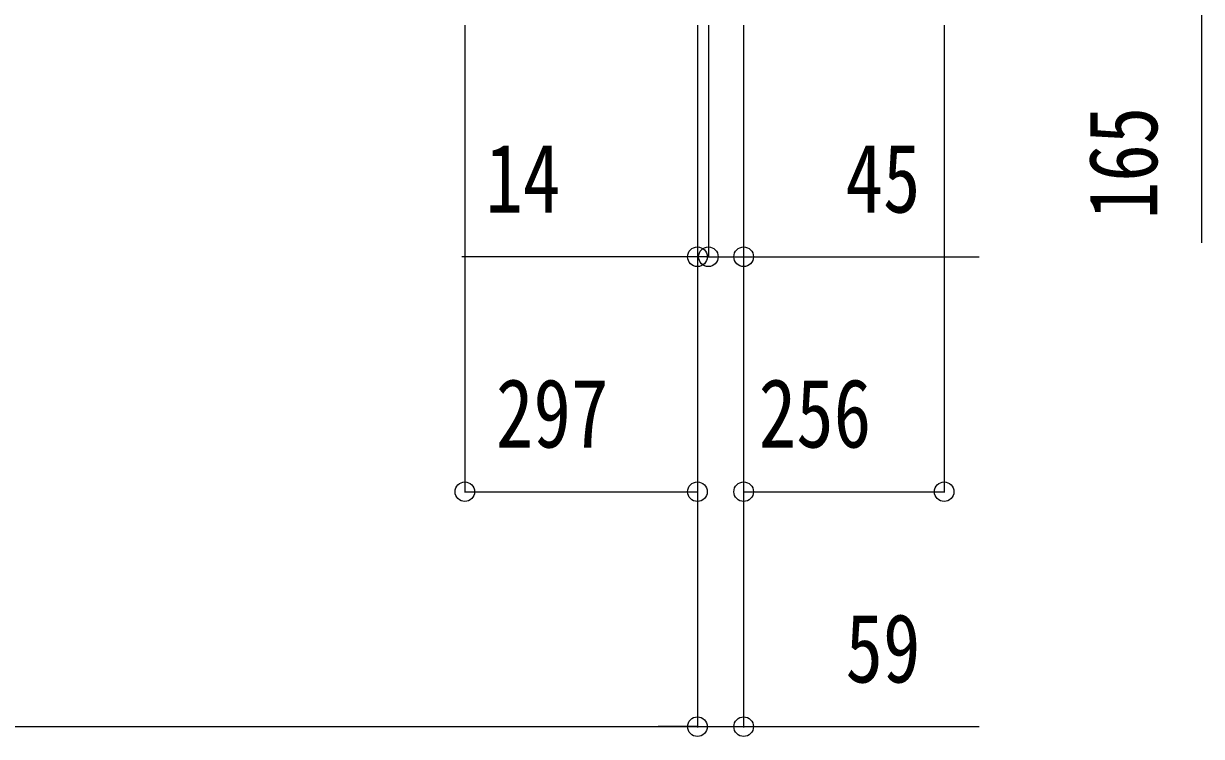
# Model space of a CAD drawing. Units: millimetres, scale not verified. Extents: x -16820 to 16820, y -11880 to 11880.
# Drawn here: x 13375 to 14879, y 7130 to 8040 of the extents above; entities that cross this region are included whole.
import ezdxf
from ezdxf.enums import TextEntityAlignment as Align

# ---------------------------------------------------------------- set-up
doc = ezdxf.new("R2010")
doc.units = ezdxf.units.MM
doc.header["$LTSCALE"] = 50
doc.layers.add('0-6_YKK_D', color=6, linetype='Continuous')
doc.styles.add('ＭＳ ゴシック', font='')
doc.styles.get('ＭＳ ゴシック').set_extended_font_data('MS Gothic')

msp = doc.modelspace()

# ---------------------------------------------------------------- linework, layer by layer
at = {"layer": '0-6_YKK_D'}
for p, q in [((13938.58, 8037.5), (13938.58, 7441)), ((14235.58, 8037.5), (14235.58, 7141)), ((14235.58, 8037.5), (14235.58, 7141)), ((14235.58, 8037.5), (14235.58, 7441)), ((14235.58, 8037.5), (14235.58, 7741)), ((14249.58, 8037.5), (14249.58, 7741)), ((14249.58, 8037.5), (14249.58, 7741)), ((14294.58, 8037.5), (14294.58, 7141)), ((14294.58, 8037.5), (14294.58, 7441)), ((14294.58, 8037.5), (14294.58, 7741)), ((14550.58, 8037.5), (14550.58, 7441)), ((14235.58, 7742), (13934.78, 7742)), ((14249.58, 7742), (14199.58, 7742)), ((14249.58, 7742), (14235.58, 7742)), ((14249.58, 7742), (14299.58, 7742)), ((14249.58, 7742), (14294.58, 7742)), ((14294.58, 7742), (14595.38, 7742)), ((13938.58, 7442), (14235.58, 7442)), ((14294.58, 7442), (14550.58, 7442)), ((11724.58, 7142), (14235.58, 7142)), ((14235.58, 7142), (14185.58, 7142)), ((14235.58, 7142), (14294.58, 7142)), ((14294.58, 7142), (14595.38, 7142))]:
    msp.add_line(p, q, dxfattribs=at)
msp.add_lwpolyline([(14879.08, 8252.5), (14879.08, 8087.5), (14879.08, 7759.9)], dxfattribs=at)
for centre in [(14235.58, 7742), (14249.58, 7742), (14249.58, 7742), (14294.58, 7742), (13938.58, 7442), (14235.58, 7442), (14294.58, 7442), (14550.58, 7442), (14235.58, 7142), (14235.58, 7142), (14294.58, 7142)]:
    msp.add_circle(centre, 12.5, dxfattribs=at)

# ---------------------------------------------------------------- texts
at = {"layer": '0-6_YKK_D', "style": 'ＭＳ ゴシック', "width": 0.8}
msp.add_text('165', height=87.98, rotation=90, dxfattribs=at).set_placement((14849.08, 7789.9), align=Align.BOTTOM_LEFT)
for s, p in [('14', (13964.78, 7772)), ('45', (14424.58, 7772)), ('297', (13978.28, 7472)), ('256', (14313.78, 7472)), ('59', (14424.58, 7172))]:
    msp.add_text(s, height=87.98, dxfattribs=at).set_placement(p, align=Align.BOTTOM_LEFT)

doc.saveas('drawing.dxf')
